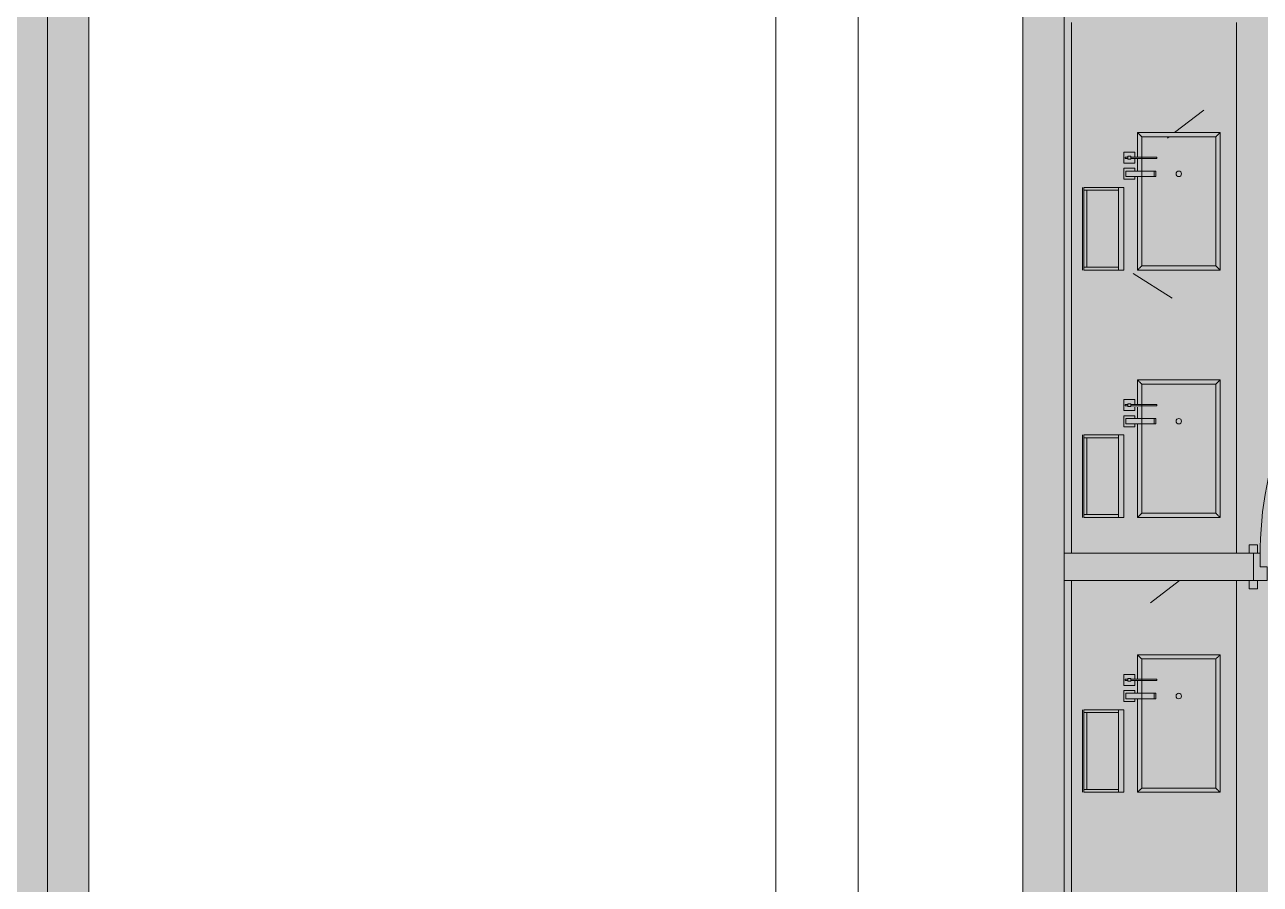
# Model space of a CAD drawing. Header units: millimetres. Extents: x -57519 to 497916, y -349472 to 446842.
# Drawn here: x 404617 to 409113, y 41748 to 44875 of the extents above; entities that cross this region are included whole.
import ezdxf

# ---------------------------------------------------------------- set-up
doc = ezdxf.new("R2010")
doc.units = ezdxf.units.MM
for name, color, linetype, lineweight in [('A-DETL-GENF', 92, 'Continuous', 5), ('A-DETL-THIN', 151, 'Continuous', 9), ('A-DOOR', 31, 'Continuous', 5), ('A-DOOR-FRAM', 31, 'Continuous', 5), ('A-FLOR', 192, 'Continuous', 5), ('A-GENM', 13, 'Continuous', 5), ('A-WALL', 113, 'Continuous', 20), ('A-WALL-PATT', 111, 'Continuous', 20)]:
    doc.layers.add(name, color=color, linetype=linetype, lineweight=lineweight)
pattern_1 = [(50, (329410.6, 0), (3643.68, -318.78), [381, -4191]), (355, (329410.6, 0), (-704.86, 3821.14), [304.8, -3352.8]), (100.451, (329714.2, -26.6), (2938.85, 3502.33), [323.8, -3561.8]), (46.184, (329410.6, 1016), (5421.58, -840.86), [571.5, -6286.5]), (96.636, (329862.4, 946), (4748.05, 4948.55), [485.7, -5342.7]), (351.184, (329410.6, 1016), (4748.1, 4948.5), [457.2, -5029.2]), (21, (329918.6, 762), (3032.29, -2045.3), [381, -4191]), (326, (329918.6, 762), (1236.04, 3683.76), [304.8, -3352.8]), (71.451, (330171.2, 591.6), (4268.34, 1638.42), [323.8, -3561.8]), (37.5, (329410.6, 0), (61.772, 1691.1), [167.64, -3144.52, 167.64, -3235.96, -3365.5]), (37.5, (329410.6, 0), (61.772, 1691.1), [-6715.76, 167.64, -3197.86]), (7.5, (329410.6, 0), (1336.393, 2003.61), [167.64, -1772.92, 167.64, -3068.32, -1282.7]), (7.5, (329410.6, 0), (1336.393, 2003.61), [-5176.52, 167.64, -1115.06]), (327.5, (328277.7, 0), (2711.818, -114.579), [167.64, -1102.36, 167.64, -3794.76, -5257.8]), (327.5, (328277.7, 0), (2711.818, -114.579), [-5232.4, 167.64, -5090.16]), (317.5, (327769.7, 0), (2962.586, 508.533), [167.64, -1483.36, 167.64, -2463.8, -3733.8]), (317.5, (327769.7, 0), (2962.586, 508.533), [-4282.44, 167.64, -3566.16])]

# ---------------------------------------------------------------- blocks, each defined once
blk = doc.blocks.new('DLN-Single Door__X01_ - _M08_1300 x 2450 _WH_-16935537-G_F SINGLE OCCUPANCY DIAGRAM')
at = {"layer": 'A-DOOR', "color": 191}
for p, q in [((-660, 80), (-690, 80)), ((-690, 80), (-690, 50)), ((-690, 50), (-675, 50)), ((-675, 50), (-660, 50)), ((-660, 50), (-660, 80)), ((690, 80), (660, 80)), ((660, 80), (660, 50)), ((660, 50), (675, 50)), ((675, 50), (690, 50)), ((690, 50), (690, 80)), ((-675, -50), (-690, -50)), ((-690, -50), (-690, -80)), ((-690, -80), (-660, -80)), ((-660, -50), (-675, -50)), ((-660, -80), (-660, -50)), ((-600, -50), (-650, -50)), ((-650, -50), (-650, -1350)), ((-600, -1350), (-600, -50)), ((675, -50), (660, -50)), ((660, -50), (660, -80)), ((660, -80), (690, -80)), ((690, -50), (675, -50)), ((690, -80), (690, -50)), ((-650, -1350), (-600, -1350))]:
    blk.add_line(p, q, dxfattribs=at)
blk.add_arc((-650, -50), 1300, 270, 0.5, dxfattribs=at)
at = {"layer": 'A-DOOR-FRAM', "color": 191}
for p, q in [((-625, 50), (-675, 50)), ((-675, 50), (-675, -50)), ((-625, 0), (-625, 50)), ((625, 50), (625, 0)), ((675, 50), (625, 50)), ((675, -50), (675, 50)), ((-650, -50), (-650, 0)), ((-650, 0), (-625, 0)), ((625, 0), (650, 0)), ((650, 0), (650, -50)), ((-675, -50), (-650, -50)), ((650, -50), (675, -50))]:
    blk.add_line(p, q, dxfattribs=at)
blk = doc.blocks.new('DLN_Counter _ Cabinet - DLN_Counter _ Cabinet-15606087-G_F SINGLE OCCUPANCY DIAGRAM')
at = {"layer": 'A-GENM', "color": 191}
for p, q in [((-235, 525), (235, 525)), ((-235, 255), (-235, 525)), ((235, 525), (235, 255)), ((235, 255), (-235, 255))]:
    blk.add_line(p, q, dxfattribs=at)
blk = doc.blocks.new('DLN_Counter _ Cabinet - DLN_Counter _ Cabinet-15606088-G_F SINGLE OCCUPANCY DIAGRAM')
at = {"layer": 'A-GENM', "color": 191}
for p, q in [((-235, 525), (235, 525)), ((-235, 255), (-235, 525)), ((235, 525), (235, 255)), ((235, 255), (-235, 255))]:
    blk.add_line(p, q, dxfattribs=at)
blk = doc.blocks.new('DLN_Counter _ Cabinet - DLN_Counter _ Cabinet-15606091-G_F SINGLE OCCUPANCY DIAGRAM')
at = {"layer": 'A-GENM', "color": 191}
for p, q in [((-235, 525), (235, 525)), ((-235, 255), (-235, 525)), ((235, 525), (235, 255)), ((235, 255), (-235, 255))]:
    blk.add_line(p, q, dxfattribs=at)

msp = doc.modelspace()

# ---------------------------------------------------------------- hatches: boundary and pattern name
at = {"layer": 'A-DETL-GENF', "transparency": 33554585}
h = msp.add_hatch(color=201, dxfattribs=at)
h.paths.add_polyline_path([(378712.3, -2142.5), (378712.3, 5707.5), (408249.8, 5707.5), (408249.8, 31607.5), (411824.8, 31607.5), (411824.8, 28857.5), (414124.8, 28857.5), (414124.8, 34332.5), (417674.8, 34332.5), (417674.8, 35647.5), (420699.8, 35647.5), (420699.8, 52157.5), (392454.3, 52157.5), (392454.3, 45782.5), (382199.8, 45782.5), (382199.8, 52157.5), (367049.8, 52157.5), (367049.8, 5707.5), (368349.8, 5707.5), (368349.8, 3222.2), (374112.3, -1265.4), (374112.3, -2142.5), (376972.2, -2142.5)], flags=0)
h.paths.add_polyline_path([(370849.8, 8157.5), (370849.8, 9357.5), (369649.8, 9357.5), (369649.8, 15624.2), (370889.8, 15624.2), (370889.8, 9397.5), (371149.8, 9397.5), (371149.8, 8157.5)], flags=0)
h.paths.add_polyline_path([(388124.8, 8157.5), (388124.8, 9397.5), (389899.8, 9397.5), (389899.8, 8157.5)], flags=0)
h.paths.add_polyline_path([(382791.7, 8157.5), (382352.3, 8157.5), (382352.3, 9397.5), (387324.8, 9397.5), (387324.8, 8157.5), (386671.4, 8157.5)], flags=0)
h.paths.add_polyline_path([(404599.8, 8157.5), (396937.3, 8157.5), (396937.3, 9397.5), (404599.8, 9397.5), (404599.8, 8571.4)], flags=0)
h.paths.add_polyline_path([(394430.7, 8157.5), (392899.8, 8157.5), (392899.8, 9397.5), (396137.3, 9397.5), (396137.3, 8157.5)], flags=0)
h.paths.add_polyline_path([(405799.8, 12397.5), (404559.8, 12397.5), (404559.8, 15624.2), (405799.8, 15624.2), (405799.8, 12969.9)], flags=0)
h.paths.add_polyline_path([(370889.8, 16424.2), (369649.8, 16424.2), (369649.8, 23040.8), (370889.8, 23040.8), (370889.8, 17368.3)], flags=0)
h.paths.add_polyline_path([(404559.8, 16424.2), (404559.8, 23040.8), (405799.8, 23040.8), (405799.8, 16424.2)], flags=0)
h.paths.add_polyline_path([(369649.8, 23840.8), (369649.8, 30107.5), (370849.8, 30107.5), (370849.8, 31307.5), (371149.8, 31307.5), (371149.8, 30107.5), (370889.8, 30107.5), (370889.8, 23840.8)], flags=0)
h.paths.add_polyline_path([(404559.8, 23840.8), (404559.8, 27067.5), (405799.8, 27067.5), (405799.8, 23840.8)], flags=0)
h.paths.add_polyline_path([(388124.8, 30067.5), (388124.8, 31307.5), (389399.8, 31307.5), (389399.8, 30067.5)], flags=0)
h.paths.add_polyline_path([(373449.8, 30067.5), (373449.8, 31307.5), (378512.3, 31307.5), (378512.3, 30067.5), (375032.4, 30067.5)], flags=0)
h.paths.add_polyline_path([(386671.4, 30067.5), (382349.8, 30067.5), (382349.8, 31307.5), (387324.8, 31307.5), (387324.8, 30067.5)], flags=0)
h.paths.add_polyline_path([(394430.7, 30067.5), (392399.8, 30067.5), (392399.8, 31307.5), (396137.3, 31307.5), (396137.3, 30067.5)], flags=0)
h.paths.add_polyline_path([(402190, 30067.5), (396937.3, 30067.5), (396937.3, 31307.5), (404599.8, 31307.5), (404599.8, 30067.5), (404129.8, 30067.5)], flags=0)
h.paths.add_polyline_path([(407299.8, 35797.5), (407299.8, 36247.5), (408249.8, 36247.5), (408249.8, 35797.5), (408009.5, 35797.5)], flags=0)
h.paths.add_polyline_path([(412649.8, 35797.5), (412649.8, 37247.5), (415649.8, 37247.5), (415649.8, 35797.5), (413829, 35797.5)], flags=0)
h.paths.add_polyline_path([(412649.8, 37397.5), (412649.8, 37897.5), (418299.8, 37897.5), (418299.8, 37397.5), (412859.1, 37397.5)], flags=0)
h.paths.add_polyline_path([(408979.4, 37847.5), (408399.8, 37847.5), (408399.8, 38327.5), (410749.8, 38327.5), (410749.8, 37847.5), (409949.3, 37847.5)], flags=0)
h.paths.add_polyline_path([(381599.8, 37907.5), (381599.8, 39557.5), (382049.8, 39557.5), (382049.8, 37907.5), (381821.8, 37907.5)], flags=0)
h.paths.add_polyline_path([(406069.7, 38657.5), (404849.8, 38657.5), (404849.8, 49957.5), (408249.8, 49957.5), (408249.8, 38657.5), (408009.5, 38657.5)], flags=0)
h.paths.add_polyline_path([(370182.8, 40207.5), (369149.8, 40207.5), (369149.8, 40707.5), (370699.8, 40707.5), (370699.8, 40207.5)], flags=0)
h.paths.add_polyline_path([(381599.8, 40257.5), (381599.8, 42757.5), (382049.8, 42757.5), (382049.8, 40257.5), (381821.8, 40257.5)], flags=0)
h.paths.add_polyline_path([(414798.9, 42697.5), (410674.8, 42697.5), (410674.8, 43197.5), (418349.8, 43197.5), (418349.8, 42697.5), (415768.8, 42697.5)], flags=0)
h.paths.add_polyline_path([(377289.8, 42907.5), (375749.8, 42907.5), (375749.8, 43407.5), (377289.8, 43407.5), (377289.8, 43209.2)], flags=0)
h.paths.add_polyline_path([(382049.8, 46907.5), (379399.8, 46907.5), (379399.8, 52007.5), (382049.8, 52007.5), (382049.8, 47057.9)], flags=0)
h.paths.add_polyline_path([(410919.2, 47837.5), (410674.8, 47837.5), (410674.8, 48337.5), (418349.8, 48337.5), (418349.8, 47837.5), (411404.2, 47837.5)], flags=0)
h.paths.add_polyline_path([(408399.8, 50107.5), (408399.8, 52007.5), (408849.8, 52007.5), (408849.8, 50107.5)], flags=0)
at = {"layer": 'A-GENM'}
h = msp.add_hatch(dxfattribs=at)
h.set_pattern_fill('FP_41', color=253, style=0, pattern_type=2)
h.set_pattern_definition(pattern_1)
h.paths.add_polyline_path([(408979.4, 43982.5), (409026.8, 43982.5), (409026.8, 44882.5), (408426.8, 44882.5), (408426.8, 43982.5), (408466.8, 43982.5), (408471.8, 44282.5), (408616.8, 44282.5), (408616.8, 43982.5), (408666.8, 43982.5), (408666.8, 44322.5), (408656.8, 44322.5), (408656.8, 44312.5), (408616.8, 44312.5), (408616.8, 44352.5), (408656.8, 44352.5), (408656.8, 44342.5), (408666.8, 44342.5), (408666.8, 44388.7), (408656.8, 44388.7), (408656.8, 44371.2), (408616.8, 44371.2), (408616.8, 44411.2), (408656.8, 44411.2), (408656.8, 44393.7), (408666.8, 44393.7), (408666.8, 44482.5), (408966.8, 44482.5), (408966.8, 43982.5)], flags=0)
h = msp.add_hatch(dxfattribs=at)
h.set_pattern_fill('FP_49', color=253, style=0, pattern_type=2)
h.set_pattern_definition([(50, (329410.6, 0), (3643.68, -318.78), [381, -4191]), (355, (329410.6, 0), (-704.86, 3821.14), [304.8, -3352.8]), (100.451, (329714.2, -26.6), (2938.85, 3502.33), [323.8, -3561.8]), (46.184, (329410.6, 1016), (5421.58, -840.86), [571.5, -6286.5]), (96.636, (329862.4, 946), (4748.05, 4948.55), [485.7, -5342.7]), (351.184, (329410.6, 1016), (4748.1, 4948.5), [457.2, -5029.2]), (21, (329918.6, 762), (3032.29, -2045.3), [381, -4191]), (326, (329918.6, 762), (1236.04, 3683.76), [304.8, -3352.8]), (71.451, (330171.2, 591.6), (4268.34, 1638.42), [323.8, -3561.8]), (37.5, (329410.6, 0), (61.772, 1691.1), [167.64, -3144.52, 167.64, -3235.96, -3365.5]), (37.5, (329410.6, 0), (61.772, 1691.1), [-6715.76, 167.64, -3197.86]), (7.5, (329410.6, 0), (1336.393, 2003.61), [167.64, -1772.92, 167.64, -3068.32, -1282.7]), (7.5, (329410.6, 0), (1336.393, 2003.61), [-5176.52, 167.64, -1115.06]), (327.5, (328277.7, 0), (2711.818, -114.579), [167.64, -1102.36, 167.64, -3794.76, -5257.8]), (327.5, (328277.7, 0), (2711.818, -114.579), [-5232.4, 167.64, -5090.16]), (317.5, (327769.7, 0), (2962.586, 508.533), [167.64, -1483.36, 167.64, -2463.8, -3733.8]), (317.5, (327769.7, 0), (2962.586, 508.533), [-4282.44, 167.64, -3566.16])])
h.paths.add_polyline_path([(408736.9, 43997.5), (408951.8, 43997.5), (408951.8, 44467.5), (408681.8, 44467.5), (408681.8, 44393.7), (408681.8, 44388.7), (408681.8, 44342.5), (408727.7, 44342.5), (408727.7, 44322.5), (408681.8, 44322.5), (408681.8, 43997.5)], flags=0)
h.paths.add_polyline_path([(408816.8, 44322.5), (408808.2, 44327.5), (408808.2, 44337.5), (408816.8, 44342.5), (408825.5, 44337.5), (408825.5, 44327.5), (408819.4, 44322.8)], flags=0)
h = msp.add_hatch(dxfattribs=at)
h.set_pattern_fill('FP_41', color=253, style=0, pattern_type=2)
h.set_pattern_definition(pattern_1)
h.paths.add_polyline_path([(408979.4, 42952.5), (409026.8, 42952.5), (409026.8, 43982.5), (408426.8, 43982.5), (408426.8, 42952.5), (408736.9, 42952.5)], flags=0)
h.paths.add_polyline_path([(408666.8, 43082.5), (408666.8, 43422.5), (408656.8, 43422.5), (408656.8, 43412.5), (408616.8, 43412.5), (408616.8, 43452.5), (408656.8, 43452.5), (408656.8, 43442.5), (408666.8, 43442.5), (408666.8, 43488.7), (408656.8, 43484.1), (408656.8, 43471.2), (408616.8, 43471.2), (408616.8, 43511.2), (408656.8, 43511.2), (408656.8, 43493.7), (408666.8, 43493.7), (408666.8, 43582.5), (408966.8, 43582.5), (408966.8, 43082.5), (408736.9, 43082.5)], flags=0)
h.paths.add_polyline_path([(408616.8, 43082.5), (408466.8, 43082.5), (408471.8, 43382.5), (408616.8, 43382.5), (408616.8, 43209.2)], flags=0)
h = msp.add_hatch(dxfattribs=at)
h.set_pattern_fill('FP_41', color=253, style=0, pattern_type=2)
h.set_pattern_definition(pattern_1)
h.paths.add_polyline_path([(408466.8, 42082.5), (408471.8, 42382.5), (408616.8, 42382.5), (408616.8, 42082.5), (408666.8, 42082.5), (408666.8, 42422.5), (408656.8, 42422.5), (408656.8, 42412.5), (408616.8, 42412.5), (408616.8, 42452.5), (408656.8, 42452.5), (408656.8, 42442.5), (408666.8, 42442.5), (408666.8, 42488.7), (408656.8, 42488.7), (408656.8, 42471.2), (408616.8, 42471.2), (408616.8, 42511.2), (408656.8, 42511.2), (408656.8, 42493.7), (408666.8, 42493.7), (408666.8, 42582.5), (408966.8, 42582.5), (408966.8, 42082.5), (409026.8, 42082.5), (409026.8, 42852.5), (408426.8, 42852.5), (408426.8, 42082.5)], flags=0)
h = msp.add_hatch(dxfattribs=at)
h.set_pattern_fill('FP_41', color=253, style=0, pattern_type=2)
h.set_pattern_definition(pattern_1)
h.paths.add_polyline_path([(408979.4, 41182.5), (409026.8, 41182.5), (409026.8, 42082.5), (408426.8, 42082.5), (408426.8, 41182.5), (408466.8, 41182.5), (408471.8, 41482.5), (408616.8, 41482.5), (408616.8, 41182.5), (408666.8, 41182.5), (408666.8, 41522.5), (408656.8, 41522.5), (408656.8, 41512.5), (408616.8, 41512.5), (408616.8, 41552.5), (408656.8, 41552.5), (408656.8, 41542.5), (408666.8, 41542.5), (408666.8, 41588.7), (408656.8, 41588.7), (408656.8, 41571.2), (408616.8, 41571.2), (408616.8, 41611.2), (408656.8, 41611.2), (408656.8, 41593.7), (408666.8, 41593.7), (408666.8, 41682.5), (408966.8, 41682.5), (408966.8, 41182.5)], flags=0)
at = {"layer": 'A-WALL-PATT', "transparency": 33554432}
h = msp.add_hatch(color=133, dxfattribs=at)
h.paths.add_polyline_path([(404849.8, 40357.5), (404849.8, 48907.5), (404699.8, 48907.5), (404699.8, 40357.5)], flags=0)
h.paths.add_polyline_path([(404849.8, 49857.5), (404849.8, 49957.5), (404699.8, 49957.5), (404699.8, 49857.5)], flags=0)
msp.add_hatch(color=133, dxfattribs=at).paths.add_polyline_path([(408249.8, 38507.5), (408399.8, 38507.5), (408399.8, 49957.5), (408249.8, 49957.5), (408249.8, 38657.5)], flags=0)

# ---------------------------------------------------------------- linework, layer by layer
at = {"layer": 'A-DETL-THIN', "lineweight": 5}
for p, q in [((404849.8, 38657.5), (404849.8, 49957.5)), ((408249.8, 49957.5), (408249.8, 38657.5))]:
    msp.add_line(p, q, dxfattribs=at)
at = {"layer": 'A-FLOR'}
for p, q in [((407349.8, 38657.5), (407349.8, 49957.5)), ((407649.8, 49957.5), (407649.8, 38657.5)), ((404699.8, 40357.5), (404699.8, 48807.5)), ((408399.8, 42952.5), (408426.8, 42952.5)), ((408426.8, 42852.5), (408399.8, 42852.5)), ((408399.8, 42852.5), (408399.8, 38427.5))]:
    msp.add_line(p, q, dxfattribs=at)
at = {"layer": 'A-GENM', "color": 191}
for p, q in [((408426.8, 43982.5), (408426.8, 44882.5)), ((409026.8, 43982.5), (409026.8, 44882.5)), ((408666.8, 44393.7), (408666.8, 44482.5)), ((408666.8, 44482.5), (408966.8, 44482.5)), ((408966.8, 44482.5), (408966.8, 43982.5)), ((408656.8, 44411.2), (408616.8, 44411.2)), ((408616.8, 44411.2), (408616.8, 44371.2)), ((408621.8, 44393.7), (408631.8, 44393.7)), ((408621.8, 44393.7), (408621.8, 44388.7)), ((408631.8, 44388.7), (408621.8, 44388.7)), ((408631.8, 44396.2), (408641.8, 44396.2)), ((408631.8, 44386.2), (408631.8, 44396.2)), ((408631.8, 44388.7), (408631.8, 44393.7)), ((408641.8, 44386.2), (408631.8, 44386.2)), ((408641.8, 44396.2), (408641.8, 44386.2)), ((408641.8, 44393.7), (408641.8, 44388.7)), ((408641.8, 44393.7), (408736.8, 44393.7)), ((408736.8, 44388.7), (408641.8, 44388.7)), ((408656.8, 44393.7), (408656.8, 44411.2)), ((408656.8, 44371.2), (408656.8, 44388.7)), ((408666.8, 44342.5), (408666.8, 44388.7)), ((408736.8, 44388.7), (408736.8, 44393.7)), ((408616.8, 44371.2), (408656.8, 44371.2)), ((408656.8, 44352.5), (408616.8, 44352.5)), ((408616.8, 44352.5), (408616.8, 44312.5)), ((408624.3, 44342.5), (408727.7, 44342.5)), ((408624.3, 44322.5), (408624.3, 44342.5)), ((408656.8, 44342.5), (408656.8, 44352.5)), ((408727.7, 44342.5), (408732.8, 44342.5)), ((408727.7, 44342.5), (408727.7, 44322.5)), ((408732.8, 44342.5), (408732.8, 44322.5)), ((408616.8, 44312.5), (408656.8, 44312.5)), ((408727.7, 44322.5), (408624.3, 44322.5)), ((408656.8, 44312.5), (408656.8, 44322.5)), ((408666.8, 43982.5), (408666.8, 44322.5)), ((408732.8, 44322.5), (408727.7, 44322.5)), ((408466.8, 43982.5), (408466.8, 44282.5)), ((408471.8, 44282.5), (408596.8, 44282.5)), ((408471.8, 44272.5), (408471.8, 44282.5)), ((408471.8, 44272.5), (408481.8, 44272.5)), ((408471.8, 43992.5), (408471.8, 44272.5)), ((408596.8, 44272.5), (408471.8, 44272.5)), ((408481.8, 43992.5), (408481.8, 44272.5)), ((408596.8, 44272.5), (408596.8, 44282.5)), ((408616.8, 44282.5), (408596.8, 44282.5)), ((408596.8, 43982.5), (408596.8, 44282.5)), ((408616.8, 43982.5), (408616.8, 44282.5)), ((408426.8, 42952.5), (408426.8, 43982.5)), ((408481.8, 43992.5), (408471.8, 43992.5)), ((408471.8, 43992.5), (408596.8, 43992.5)), ((408471.8, 43982.5), (408471.8, 43992.5)), ((408596.8, 43982.5), (408471.8, 43982.5)), ((408596.8, 43982.5), (408596.8, 43992.5)), ((408596.8, 43982.5), (408616.8, 43982.5)), ((408666.8, 43982.5), (408966.8, 43982.5)), ((409026.8, 42952.5), (409026.8, 43982.5)), ((408666.8, 43493.7), (408666.8, 43582.5)), ((408666.8, 43582.5), (408966.8, 43582.5)), ((408966.8, 43582.5), (408966.8, 43082.5)), ((408656.8, 43511.2), (408616.8, 43511.2)), ((408616.8, 43511.2), (408616.8, 43471.2)), ((408621.8, 43493.7), (408631.8, 43493.7)), ((408621.8, 43493.7), (408621.8, 43488.7)), ((408631.8, 43488.7), (408621.8, 43488.7)), ((408631.8, 43496.2), (408641.8, 43496.2)), ((408631.8, 43486.2), (408631.8, 43496.2)), ((408631.8, 43488.7), (408631.8, 43493.7)), ((408641.8, 43486.2), (408631.8, 43486.2)), ((408641.8, 43496.2), (408641.8, 43486.2)), ((408641.8, 43493.7), (408641.8, 43488.7)), ((408641.8, 43493.7), (408736.8, 43493.7)), ((408736.8, 43488.7), (408641.8, 43488.7)), ((408656.8, 43493.7), (408656.8, 43511.2)), ((408656.8, 43471.2), (408656.8, 43484.1)), ((408666.8, 43442.5), (408666.8, 43484.1)), ((408736.8, 43488.7), (408736.8, 43493.7)), ((408616.8, 43471.2), (408656.8, 43471.2)), ((408656.8, 43452.5), (408616.8, 43452.5)), ((408616.8, 43452.5), (408616.8, 43412.5)), ((408624.3, 43442.5), (408727.7, 43442.5)), ((408624.3, 43422.5), (408624.3, 43442.5)), ((408656.8, 43442.5), (408656.8, 43452.5)), ((408727.7, 43442.5), (408732.8, 43442.5)), ((408727.7, 43442.5), (408727.7, 43422.5)), ((408732.8, 43442.5), (408732.8, 43422.5)), ((408616.8, 43412.5), (408656.8, 43412.5)), ((408727.7, 43422.5), (408624.3, 43422.5)), ((408656.8, 43412.5), (408656.8, 43422.5)), ((408666.8, 43082.5), (408666.8, 43422.5)), ((408732.8, 43422.5), (408727.7, 43422.5)), ((408466.8, 43082.5), (408466.8, 43382.5)), ((408471.8, 43382.5), (408596.8, 43382.5)), ((408471.8, 43372.5), (408471.8, 43382.5)), ((408471.8, 43372.5), (408481.8, 43372.5)), ((408471.8, 43092.5), (408471.8, 43372.5)), ((408596.8, 43372.5), (408471.8, 43372.5)), ((408481.8, 43092.5), (408481.8, 43372.5)), ((408596.8, 43372.5), (408596.8, 43382.5)), ((408616.8, 43382.5), (408596.8, 43382.5)), ((408596.8, 43082.5), (408596.8, 43382.5)), ((408616.8, 43082.5), (408616.8, 43382.5)), ((408481.8, 43092.5), (408471.8, 43092.5)), ((408471.8, 43092.5), (408596.8, 43092.5)), ((408471.8, 43082.5), (408471.8, 43092.5)), ((408596.8, 43082.5), (408471.8, 43082.5)), ((408596.8, 43082.5), (408596.8, 43092.5)), ((408596.8, 43082.5), (408616.8, 43082.5)), ((408966.8, 43082.5), (408666.8, 43082.5)), ((409026.8, 42952.5), (408426.8, 42952.5)), ((408426.8, 42852.5), (409026.8, 42852.5)), ((408426.8, 42082.5), (408426.8, 42852.5)), ((409026.8, 42082.5), (409026.8, 42852.5)), ((408666.8, 42493.7), (408666.8, 42582.5)), ((408666.8, 42582.5), (408966.8, 42582.5)), ((408966.8, 42582.5), (408966.8, 42082.5)), ((408656.8, 42511.2), (408616.8, 42511.2)), ((408616.8, 42511.2), (408616.8, 42471.2)), ((408621.8, 42493.7), (408631.8, 42493.7)), ((408621.8, 42493.7), (408621.8, 42488.7)), ((408631.8, 42496.2), (408641.8, 42496.2)), ((408631.8, 42486.2), (408631.8, 42496.2)), ((408631.8, 42488.7), (408631.8, 42493.7)), ((408641.8, 42496.2), (408641.8, 42486.2)), ((408641.8, 42493.7), (408641.8, 42488.7)), ((408641.8, 42493.7), (408736.8, 42493.7)), ((408656.8, 42493.7), (408656.8, 42511.2)), ((408736.8, 42488.7), (408736.8, 42493.7)), ((408616.8, 42471.2), (408656.8, 42471.2)), ((408656.8, 42452.5), (408616.8, 42452.5)), ((408616.8, 42452.5), (408616.8, 42412.5)), ((408631.8, 42488.7), (408621.8, 42488.7)), ((408641.8, 42486.2), (408631.8, 42486.2)), ((408736.8, 42488.7), (408641.8, 42488.7)), ((408656.8, 42471.2), (408656.8, 42488.7)), ((408656.8, 42442.5), (408656.8, 42452.5)), ((408666.8, 42442.5), (408666.8, 42488.7)), ((408616.8, 42412.5), (408656.8, 42412.5)), ((408624.3, 42442.5), (408727.7, 42442.5)), ((408624.3, 42422.5), (408624.3, 42442.5)), ((408727.7, 42422.5), (408624.3, 42422.5)), ((408656.8, 42412.5), (408656.8, 42422.5)), ((408666.8, 42082.5), (408666.8, 42422.5)), ((408727.7, 42442.5), (408732.8, 42442.5)), ((408727.7, 42442.5), (408727.7, 42422.5)), ((408732.8, 42422.5), (408727.7, 42422.5)), ((408732.8, 42442.5), (408732.8, 42422.5)), ((408466.8, 42082.5), (408466.8, 42382.5)), ((408471.8, 42382.5), (408596.8, 42382.5)), ((408471.8, 42372.5), (408471.8, 42382.5)), ((408471.8, 42372.5), (408481.8, 42372.5)), ((408471.8, 42092.5), (408471.8, 42372.5)), ((408596.8, 42372.5), (408471.8, 42372.5)), ((408481.8, 42092.5), (408481.8, 42372.5)), ((408596.8, 42372.5), (408596.8, 42382.5)), ((408616.8, 42382.5), (408596.8, 42382.5)), ((408596.8, 42082.5), (408596.8, 42382.5)), ((408616.8, 42082.5), (408616.8, 42382.5)), ((408481.8, 42092.5), (408471.8, 42092.5)), ((408471.8, 42092.5), (408596.8, 42092.5)), ((408471.8, 42082.5), (408471.8, 42092.5)), ((408596.8, 42082.5), (408596.8, 42092.5)), ((408426.8, 41182.5), (408426.8, 42082.5)), ((408596.8, 42082.5), (408471.8, 42082.5)), ((408596.8, 42082.5), (408616.8, 42082.5)), ((408666.8, 42082.5), (408966.8, 42082.5)), ((409026.8, 41182.5), (409026.8, 42082.5))]:
    msp.add_line(p, q, dxfattribs=at)
for centre, start, end in [((408816.8, 44332.5), 90, 270), ((408816.8, 44332.5), 270, 90), ((408816.8, 43432.5), 90, 270), ((408816.8, 43432.5), 270, 90), ((408816.8, 42432.5), 90, 270), ((408816.8, 42432.5), 270, 90)]:
    msp.add_arc(centre, 10, start, end, dxfattribs=at)
for points, knots in [([(408681.8, 44467.5), (408680.5, 44468.8), (408678.6, 44470.8), (408676.1, 44473.2), (408674.6, 44474.7), (408673.5, 44475.8), (408672.4, 44476.9), (408671.5, 44477.9), (408670.6, 44478.8), (408669.7, 44479.6), (408668.8, 44480.5), (408668, 44481.4), (408667.1, 44482.2), (408666.8, 44482.5), (408666.8, 44482.5)], [0, 0, 0, 0, 0.166667, 0.25, 0.333333, 0.375, 0.416667, 0.5, 0.541667, 0.583333, 0.666667, 0.75, 0.833333, 1, 1, 1, 1]), ([(408966.8, 44482.5), (408966.8, 44482.5), (408966.6, 44482.2), (408965.7, 44481.4), (408964.9, 44480.5), (408964, 44479.6), (408963.1, 44478.8), (408962.2, 44477.9), (408961.3, 44476.9), (408960.2, 44475.8), (408959.1, 44474.7), (408957.6, 44473.2), (408955.1, 44470.8), (408953.2, 44468.8), (408951.8, 44467.5)], [-1, -1, -1, -1, -0.833333, -0.75, -0.666667, -0.583333, -0.541667, -0.5, -0.416667, -0.375, -0.333333, -0.25, -0.166667, 0, 0, 0, 0]), ([(408681.8, 43997.5), (408680.5, 43996.2), (408678.6, 43994.2), (408676.1, 43991.7), (408674.6, 43990.3), (408673.5, 43989.1), (408672.4, 43988.1), (408671.5, 43987.1), (408670.6, 43986.2), (408669.7, 43985.4), (408668.8, 43984.5), (408668, 43983.6), (408667.1, 43982.7), (408666.9, 43982.5), (408666.8, 43982.5)], [0, 0, 0, 0, 0.166667, 0.25, 0.333333, 0.375, 0.416667, 0.5, 0.541667, 0.583333, 0.666667, 0.75, 0.833333, 1, 1, 1, 1]), ([(408951.8, 43997.5), (408953.2, 43996.1), (408955.1, 43994.2), (408957.6, 43991.7), (408959.1, 43990.3), (408960.2, 43989.2), (408961.3, 43988.1), (408962.2, 43987.1), (408963.1, 43986.2), (408964, 43985.4), (408964.9, 43984.5), (408965.7, 43983.6), (408966.6, 43982.7), (408966.8, 43982.5), (408966.8, 43982.5)], [0, 0, 0, 0, 0.166667, 0.25, 0.333333, 0.375, 0.416667, 0.5, 0.541667, 0.583333, 0.666667, 0.75, 0.833333, 1, 1, 1, 1]), ([(408681.8, 43567.5), (408680.5, 43568.8), (408678.6, 43570.8), (408676.1, 43573.2), (408674.6, 43574.7), (408673.5, 43575.8), (408672.4, 43576.9), (408671.5, 43577.9), (408670.6, 43578.8), (408669.7, 43579.6), (408668.8, 43580.5), (408668, 43581.4), (408667.1, 43582.2), (408666.8, 43582.5), (408666.8, 43582.5)], [0, 0, 0, 0, 0.166667, 0.25, 0.333333, 0.375, 0.416667, 0.5, 0.541667, 0.583333, 0.666667, 0.75, 0.833333, 1, 1, 1, 1]), ([(408966.8, 43582.5), (408966.8, 43582.5), (408966.6, 43582.2), (408965.7, 43581.4), (408964.9, 43580.5), (408964, 43579.6), (408963.1, 43578.8), (408962.2, 43577.9), (408961.3, 43576.9), (408960.2, 43575.8), (408959.1, 43574.7), (408957.6, 43573.2), (408955.1, 43570.8), (408953.2, 43568.8), (408951.8, 43567.5)], [-1, -1, -1, -1, -0.833333, -0.75, -0.666667, -0.583333, -0.541667, -0.5, -0.416667, -0.375, -0.333333, -0.25, -0.166667, 0, 0, 0, 0]), ([(408681.8, 43097.5), (408680.5, 43096.2), (408678.6, 43094.2), (408676.1, 43091.7), (408674.6, 43090.3), (408673.5, 43089.1), (408672.4, 43088.1), (408671.5, 43087.1), (408670.6, 43086.2), (408669.7, 43085.4), (408668.8, 43084.5), (408668, 43083.6), (408667.1, 43082.7), (408666.9, 43082.5), (408666.8, 43082.5)], [0, 0, 0, 0, 0.166667, 0.25, 0.333333, 0.375, 0.416667, 0.5, 0.541667, 0.583333, 0.666667, 0.75, 0.833333, 1, 1, 1, 1]), ([(408951.8, 43097.5), (408953.2, 43096.1), (408955.1, 43094.2), (408957.6, 43091.7), (408959.1, 43090.3), (408960.2, 43089.2), (408961.3, 43088.1), (408962.2, 43087.1), (408963.1, 43086.2), (408964, 43085.4), (408964.9, 43084.5), (408965.7, 43083.6), (408966.6, 43082.7), (408966.8, 43082.5), (408966.8, 43082.5)], [0, 0, 0, 0, 0.166667, 0.25, 0.333333, 0.375, 0.416667, 0.5, 0.541667, 0.583333, 0.666667, 0.75, 0.833333, 1, 1, 1, 1]), ([(408681.8, 42567.5), (408680.5, 42568.8), (408678.6, 42570.8), (408676.1, 42573.2), (408674.6, 42574.7), (408673.5, 42575.8), (408672.4, 42576.9), (408671.5, 42577.9), (408670.6, 42578.8), (408669.7, 42579.6), (408668.8, 42580.5), (408668, 42581.4), (408667.1, 42582.2), (408666.8, 42582.5), (408666.8, 42582.5)], [0, 0, 0, 0, 0.166667, 0.25, 0.333333, 0.375, 0.416667, 0.5, 0.541667, 0.583333, 0.666667, 0.75, 0.833333, 1, 1, 1, 1]), ([(408966.8, 42582.5), (408966.8, 42582.5), (408966.6, 42582.2), (408965.7, 42581.4), (408964.9, 42580.5), (408964, 42579.6), (408963.1, 42578.8), (408962.2, 42577.9), (408961.3, 42576.9), (408960.2, 42575.8), (408959.1, 42574.7), (408957.6, 42573.2), (408955.1, 42570.8), (408953.2, 42568.8), (408951.8, 42567.5)], [-1, -1, -1, -1, -0.833333, -0.75, -0.666667, -0.583333, -0.541667, -0.5, -0.416667, -0.375, -0.333333, -0.25, -0.166667, 0, 0, 0, 0]), ([(408681.8, 42097.5), (408680.5, 42096.2), (408678.6, 42094.2), (408676.1, 42091.7), (408674.6, 42090.3), (408673.5, 42089.1), (408672.4, 42088.1), (408671.5, 42087.1), (408670.6, 42086.2), (408669.7, 42085.4), (408668.8, 42084.5), (408668, 42083.6), (408667.1, 42082.7), (408666.9, 42082.5), (408666.8, 42082.5)], [0, 0, 0, 0, 0.166667, 0.25, 0.333333, 0.375, 0.416667, 0.5, 0.541667, 0.583333, 0.666667, 0.75, 0.833333, 1, 1, 1, 1]), ([(408951.8, 42097.5), (408953.2, 42096.1), (408955.1, 42094.2), (408957.6, 42091.7), (408959.1, 42090.3), (408960.2, 42089.2), (408961.3, 42088.1), (408962.2, 42087.1), (408963.1, 42086.2), (408964, 42085.4), (408964.9, 42084.5), (408965.7, 42083.6), (408966.6, 42082.7), (408966.8, 42082.5), (408966.8, 42082.5)], [0, 0, 0, 0, 0.166667, 0.25, 0.333333, 0.375, 0.416667, 0.5, 0.541667, 0.583333, 0.666667, 0.75, 0.833333, 1, 1, 1, 1])]:
    msp.add_open_spline(points, degree=3, knots=knots, dxfattribs=at)
at = {"layer": 'A-WALL', "color": 191, "lineweight": 5}
for p, q in [((408399.8, 52007.5), (408399.8, 42852.5)), ((408249.8, 38657.5), (408249.8, 49957.5)), ((404849.8, 40357.5), (404849.8, 48657.5)), ((408426.8, 42952.5), (409088.3, 42952.5)), ((409088.3, 42952.5), (409088.3, 42852.5)), ((408426.8, 42852.5), (409088.3, 42852.5))]:
    msp.add_line(p, q, dxfattribs=at)

# ---------------------------------------------------------------- block references
at = {"layer": 'A-DOOR', "color": 191, "rotation": 180}
msp.add_blockref('DLN-Single Door__X01_ - _M08_1300 x 2450 _WH_-16935537-G_F SINGLE OCCUPANCY DIAGRAM', (409763.3, 42902.5), dxfattribs=at)
at = {"layer": 'A-GENM', "color": 191, "rotation": 269.9999999999998}
for name, p in [('DLN_Counter _ Cabinet - DLN_Counter _ Cabinet-15606088-G_F SINGLE OCCUPANCY DIAGRAM', (408426.8, 44232.5)), ('DLN_Counter _ Cabinet - DLN_Counter _ Cabinet-15606087-G_F SINGLE OCCUPANCY DIAGRAM', (408426.8, 43332.5)), ('DLN_Counter _ Cabinet - DLN_Counter _ Cabinet-15606091-G_F SINGLE OCCUPANCY DIAGRAM', (408426.8, 42332.5))]:
    msp.add_blockref(name, p, dxfattribs=at)

doc.saveas('drawing.dxf')
